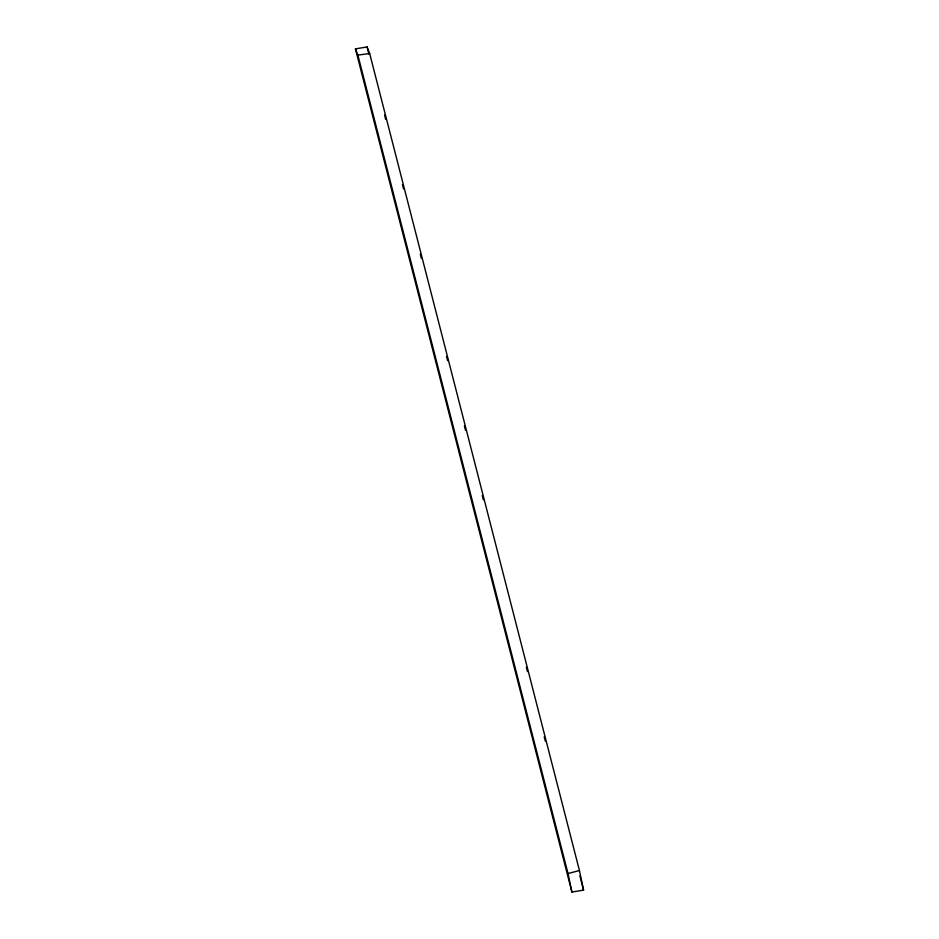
<?xml version="1.0" encoding="UTF-8"?>
<svg xmlns="http://www.w3.org/2000/svg" width="939" height="939" viewBox="0 0 939 939"><rect width="100%" height="100%" fill="white"/><g stroke="black" fill="none" stroke-linecap="round" stroke-linejoin="round"><path stroke-width="1.41" d="M571.921 892.05L568.013 873.528L579.433 870.535L369.673 53.535L367.079 46.95L355.435 48.875L571.921 892.05L583.565 890.125L579.433 870.535M355.435 48.875L357.876 55.096L369.673 53.535M367.079 46.95L368.898 54.051M384.567 115.086L385.671 119.347M402.432 184.643L403.524 188.903M420.285 254.199L421.388 258.46M446.53 356.397L447.621 360.658M464.394 425.954L465.486 430.215M482.247 495.51L483.339 499.771M526.345 667.265L527.448 671.526M544.209 736.822L545.301 741.082M579.926 875.934L583.565 890.125M357.876 55.096L568.013 873.528"/></g></svg>
